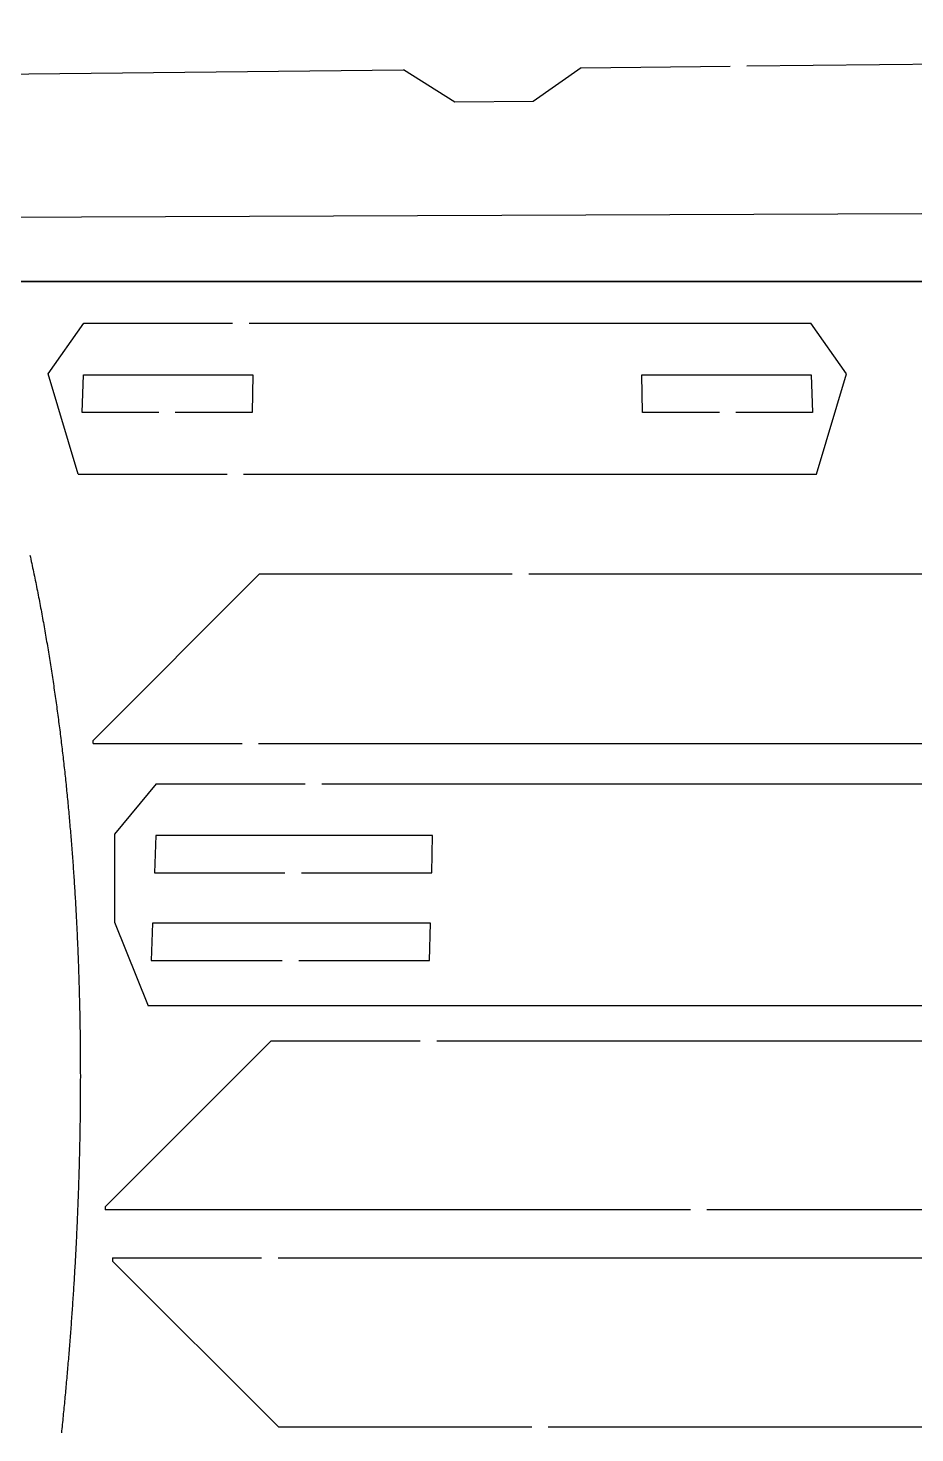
# Model space of a CAD drawing. Extents: x -513 to 387, y 75 to 375.
# Drawn here: x -419.7 to -366.1, y 205.7 to 290.6 of the extents above; entities that cross this region are included whole.
import ezdxf

# ---------------------------------------------------------------- set-up
doc = ezdxf.new("R2010")
doc.units = 0
doc.layers.get('0').update_dxf_attribs({"linetype": 'CONTINUOUS'})
doc.layers.add('CADRE', color=1, linetype='CONTINUOUS')

msp = doc.modelspace()

# ---------------------------------------------------------------- linework, layer by layer
for p, q in [((-376.313, 288.297), (-307.317, 289.048)), ((-447.158, 287.526), (-397.045, 288.072)), ((-393.949, 286.107), (-397.045, 288.072)), ((-386.312, 288.189), (-389.22, 286.158)), ((-386.312, 288.189), (-377.313, 288.287)), ((-389.22, 286.158), (-393.949, 286.107)), ((-365.736, 279.361), (-434.736, 279.082)), ((-418.518, 269.692), (-416.375, 272.742)), ((-416.375, 272.742), (-407.375, 272.742)), ((-406.375, 272.742), (-372.43, 272.742)), ((-370.287, 269.692), (-372.43, 272.742)), ((-416.715, 263.622), (-418.518, 269.692)), ((-416.477, 267.36), (-416.395, 269.622)), ((-416.395, 269.622), (-406.149, 269.622)), ((-406.149, 269.622), (-406.205, 267.36)), ((-382.6, 267.36), (-382.656, 269.622)), ((-382.656, 269.622), (-372.41, 269.622)), ((-372.41, 269.622), (-372.328, 267.36)), ((-372.09, 263.622), (-370.287, 269.692)), ((-411.841, 267.36), (-416.477, 267.36)), ((-406.205, 267.36), (-410.841, 267.36)), ((-377.964, 267.36), (-382.6, 267.36)), ((-372.328, 267.36), (-376.964, 267.36)), ((-416.715, 263.622), (-407.715, 263.622)), ((-406.715, 263.622), (-372.09, 263.622)), ((-405.768, 257.571), (-415.803, 247.536)), ((-390.481, 257.571), (-405.768, 257.571)), ((-320.481, 257.571), (-389.481, 257.571)), ((-415.803, 247.349), (-415.803, 247.536)), ((-415.803, 247.349), (-406.803, 247.349)), ((-405.803, 247.349), (-336.803, 247.349)), ((-411.994, 244.903), (-414.507, 241.865)), ((-411.994, 244.903), (-402.994, 244.903)), ((-401.994, 244.903), (-327.115, 244.903)), ((-414.507, 241.865), (-414.507, 236.543)), ((-412.017, 241.783), (-412.099, 239.522)), ((-395.291, 241.783), (-412.017, 241.783)), ((-395.347, 239.522), (-395.291, 241.783)), ((-412.099, 239.522), (-404.223, 239.522)), ((-403.223, 239.522), (-395.347, 239.522)), ((-414.507, 236.543), (-412.488, 231.494)), ((-412.208, 236.494), (-412.29, 234.233)), ((-395.422, 236.494), (-412.208, 236.494)), ((-395.478, 234.233), (-395.422, 236.494)), ((-412.29, 234.233), (-404.384, 234.233)), ((-403.384, 234.233), (-395.478, 234.233)), ((-336.621, 231.494), (-412.488, 231.494)), ((-415.075, 219.347), (-405.04, 229.382)), ((-405.04, 229.382), (-396.04, 229.382)), ((-395.04, 229.382), (-326.04, 229.382)), ((-415.075, 219.347), (-415.075, 219.159)), ((-379.718, 219.159), (-415.075, 219.159)), ((-309.718, 219.159), (-378.718, 219.159)), ((-414.627, 216.253), (-414.627, 216.066)), ((-414.627, 216.253), (-405.627, 216.253)), ((-404.592, 206.031), (-414.627, 216.066)), ((-404.627, 216.253), (-335.627, 216.253)), ((-389.305, 206.031), (-404.592, 206.031)), ((-319.305, 206.031), (-388.305, 206.031))]:
    msp.add_line(p, q)
msp.add_polyline3d([(-419.625, 258.734, 0), (-419.598, 258.608, 0), (-419.57, 258.481, 0), (-419.543, 258.354, 0), (-419.515, 258.227, 0), (-419.488, 258.1, 0), (-419.461, 257.972, 0), (-419.435, 257.845, 0), (-419.408, 257.718, 0), (-419.381, 257.591, 0), (-419.355, 257.464, 0), (-419.329, 257.336, 0), (-419.303, 257.209, 0), (-419.277, 257.082, 0), (-419.251, 256.955, 0), (-419.226, 256.827, 0), (-419.2, 256.7, 0), (-419.175, 256.572, 0), (-419.15, 256.445, 0), (-419.125, 256.318, 0), (-419.1, 256.19, 0), (-419.075, 256.063, 0), (-419.051, 255.935, 0), (-419.027, 255.808, 0), (-419.002, 255.68, 0), (-418.978, 255.552, 0), (-418.954, 255.425, 0), (-418.931, 255.297, 0), (-418.907, 255.17, 0), (-418.883, 255.042, 0), (-418.86, 254.914, 0), (-418.837, 254.787, 0), (-418.814, 254.659, 0), (-418.791, 254.532, 0), (-418.768, 254.404, 0), (-418.746, 254.276, 0), (-418.723, 254.149, 0), (-418.701, 254.021, 0), (-418.679, 253.893, 0), (-418.657, 253.766, 0), (-418.635, 253.638, 0), (-418.613, 253.51, 0), (-418.591, 253.383, 0), (-418.57, 253.255, 0), (-418.549, 253.127, 0), (-418.527, 253, 0), (-418.506, 252.872, 0), (-418.486, 252.744, 0), (-418.465, 252.617, 0), (-418.444, 252.489, 0), (-418.424, 252.361, 0), (-418.403, 252.234, 0), (-418.383, 252.106, 0), (-418.363, 251.979, 0), (-418.343, 251.851, 0), (-418.323, 251.724, 0), (-418.304, 251.596, 0), (-418.284, 251.468, 0), (-418.265, 251.341, 0), (-418.245, 251.213, 0), (-418.226, 251.086, 0), (-418.207, 250.959, 0), (-418.188, 250.831, 0), (-418.17, 250.704, 0), (-418.151, 250.576, 0), (-418.133, 250.449, 0), (-418.114, 250.322, 0), (-418.096, 250.194, 0), (-418.078, 250.067, 0), (-418.06, 249.94, 0), (-418.042, 249.812, 0), (-418.025, 249.685, 0), (-418.007, 249.558, 0), (-417.99, 249.431, 0), (-417.973, 249.304, 0), (-417.955, 249.177, 0), (-417.938, 249.05, 0), (-417.921, 248.923, 0), (-417.905, 248.796, 0), (-417.888, 248.669, 0), (-417.872, 248.542, 0), (-417.855, 248.415, 0), (-417.839, 248.288, 0), (-417.823, 248.162, 0), (-417.807, 248.035, 0), (-417.791, 247.908, 0), (-417.775, 247.781, 0), (-417.759, 247.655, 0), (-417.744, 247.528, 0), (-417.729, 247.402, 0), (-417.713, 247.275, 0), (-417.698, 247.149, 0), (-417.683, 247.023, 0), (-417.668, 246.896, 0), (-417.653, 246.77, 0), (-417.639, 246.643, 0), (-417.624, 246.516, 0), (-417.61, 246.39, 0), (-417.595, 246.263, 0), (-417.581, 246.136, 0), (-417.567, 246.01, 0), (-417.553, 245.883, 0), (-417.539, 245.756, 0), (-417.525, 245.629, 0), (-417.511, 245.502, 0), (-417.498, 245.375, 0), (-417.484, 245.248, 0), (-417.471, 245.121, 0), (-417.458, 244.994, 0), (-417.444, 244.867, 0), (-417.431, 244.74, 0), (-417.418, 244.612, 0), (-417.405, 244.485, 0), (-417.393, 244.358, 0), (-417.38, 244.23, 0), (-417.367, 244.103, 0), (-417.355, 243.976, 0), (-417.343, 243.848, 0), (-417.33, 243.721, 0), (-417.318, 243.593, 0), (-417.306, 243.466, 0), (-417.294, 243.338, 0), (-417.283, 243.21, 0), (-417.271, 243.083, 0), (-417.259, 242.955, 0), (-417.248, 242.827, 0), (-417.236, 242.7, 0), (-417.225, 242.572, 0), (-417.214, 242.444, 0), (-417.203, 242.316, 0), (-417.192, 242.188, 0), (-417.181, 242.06, 0), (-417.17, 241.932, 0), (-417.16, 241.804, 0), (-417.149, 241.676, 0), (-417.139, 241.548, 0), (-417.128, 241.42, 0), (-417.118, 241.292, 0), (-417.108, 241.164, 0), (-417.098, 241.036, 0), (-417.088, 240.908, 0), (-417.078, 240.78, 0), (-417.068, 240.652, 0), (-417.059, 240.523, 0), (-417.049, 240.395, 0), (-417.04, 240.267, 0), (-417.03, 240.139, 0), (-417.021, 240.01, 0), (-417.012, 239.882, 0), (-417.003, 239.754, 0), (-416.994, 239.625, 0), (-416.985, 239.497, 0), (-416.976, 239.369, 0), (-416.968, 239.24, 0), (-416.959, 239.112, 0), (-416.951, 238.983, 0), (-416.942, 238.855, 0), (-416.934, 238.726, 0), (-416.926, 238.598, 0), (-416.918, 238.469, 0), (-416.91, 238.341, 0), (-416.902, 238.212, 0), (-416.895, 238.084, 0), (-416.887, 237.955, 0), (-416.879, 237.827, 0), (-416.872, 237.698, 0), (-416.865, 237.569, 0), (-416.857, 237.441, 0), (-416.85, 237.312, 0), (-416.843, 237.184, 0), (-416.836, 237.055, 0), (-416.829, 236.926, 0), (-416.822, 236.798, 0), (-416.816, 236.669, 0), (-416.809, 236.54, 0), (-416.803, 236.412, 0), (-416.796, 236.283, 0), (-416.79, 236.154, 0), (-416.784, 236.026, 0), (-416.778, 235.897, 0), (-416.772, 235.768, 0), (-416.766, 235.64, 0), (-416.76, 235.511, 0), (-416.754, 235.382, 0), (-416.749, 235.253, 0), (-416.743, 235.125, 0), (-416.738, 234.996, 0), (-416.732, 234.867, 0), (-416.727, 234.739, 0), (-416.722, 234.61, 0), (-416.717, 234.481, 0), (-416.712, 234.353, 0), (-416.707, 234.224, 0), (-416.702, 234.095, 0), (-416.698, 233.966, 0), (-416.693, 233.838, 0), (-416.689, 233.709, 0), (-416.684, 233.58, 0), (-416.68, 233.452, 0), (-416.676, 233.323, 0), (-416.672, 233.194, 0), (-416.668, 233.066, 0), (-416.664, 232.937, 0), (-416.66, 232.808, 0), (-416.656, 232.68, 0), (-416.652, 232.551, 0), (-416.649, 232.423, 0), (-416.645, 232.294, 0), (-416.642, 232.165, 0), (-416.639, 232.037, 0), (-416.635, 231.908, 0), (-416.632, 231.78, 0), (-416.629, 231.651, 0), (-416.626, 231.523, 0), (-416.623, 231.394, 0), (-416.621, 231.265, 0), (-416.618, 231.137, 0), (-416.615, 231.009, 0), (-416.613, 230.88, 0), (-416.61, 230.752, 0), (-416.608, 230.623, 0), (-416.606, 230.495, 0), (-416.604, 230.366, 0), (-416.602, 230.238, 0), (-416.6, 230.11, 0), (-416.598, 229.981, 0), (-416.596, 229.853, 0), (-416.594, 229.725, 0), (-416.593, 229.596, 0), (-416.591, 229.468, 0), (-416.59, 229.34, 0), (-416.588, 229.212, 0), (-416.587, 229.083, 0), (-416.586, 228.955, 0), (-416.585, 228.827, 0), (-416.584, 228.699, 0), (-416.583, 228.571, 0), (-416.582, 228.443, 0), (-416.581, 228.315, 0), (-416.581, 228.187, 0), (-416.58, 228.059, 0), (-416.58, 227.931, 0), (-416.579, 227.803, 0), (-416.579, 227.675, 0), (-416.579, 227.547, 0), (-416.579, 227.419, 0), (-416.578, 227.291, 0), (-416.578, 227.164, 0), (-416.579, 227.036, 0), (-416.579, 226.908, 0), (-416.579, 226.78, 0), (-416.579, 226.653, 0), (-416.58, 226.525, 0), (-416.58, 226.397, 0), (-416.581, 226.27, 0), (-416.582, 226.142, 0), (-416.582, 226.015, 0), (-416.583, 225.887, 0), (-416.584, 225.76, 0), (-416.585, 225.633, 0), (-416.586, 225.505, 0), (-416.587, 225.378, 0), (-416.589, 225.25, 0), (-416.59, 225.123, 0), (-416.591, 224.995, 0), (-416.593, 224.868, 0), (-416.595, 224.74, 0), (-416.596, 224.613, 0), (-416.598, 224.485, 0), (-416.6, 224.357, 0), (-416.602, 224.23, 0), (-416.604, 224.102, 0), (-416.606, 223.974, 0), (-416.608, 223.847, 0), (-416.61, 223.719, 0), (-416.613, 223.591, 0), (-416.615, 223.464, 0), (-416.617, 223.336, 0), (-416.62, 223.208, 0), (-416.623, 223.08, 0), (-416.625, 222.953, 0), (-416.628, 222.825, 0), (-416.631, 222.697, 0), (-416.634, 222.569, 0), (-416.637, 222.441, 0), (-416.64, 222.313, 0), (-416.644, 222.185, 0), (-416.647, 222.058, 0), (-416.65, 221.93, 0), (-416.654, 221.802, 0), (-416.657, 221.674, 0), (-416.661, 221.546, 0), (-416.665, 221.418, 0), (-416.668, 221.29, 0), (-416.672, 221.162, 0), (-416.676, 221.034, 0), (-416.68, 220.906, 0), (-416.684, 220.778, 0), (-416.689, 220.65, 0), (-416.693, 220.522, 0), (-416.697, 220.394, 0), (-416.702, 220.266, 0), (-416.706, 220.137, 0), (-416.711, 220.009, 0), (-416.715, 219.881, 0), (-416.72, 219.753, 0), (-416.725, 219.625, 0), (-416.73, 219.497, 0), (-416.735, 219.369, 0), (-416.74, 219.241, 0), (-416.745, 219.113, 0), (-416.751, 218.984, 0), (-416.756, 218.856, 0), (-416.761, 218.728, 0), (-416.767, 218.6, 0), (-416.772, 218.472, 0), (-416.778, 218.344, 0), (-416.784, 218.215, 0), (-416.789, 218.087, 0), (-416.795, 217.959, 0), (-416.801, 217.831, 0), (-416.807, 217.703, 0), (-416.813, 217.574, 0), (-416.82, 217.446, 0), (-416.826, 217.318, 0), (-416.832, 217.19, 0), (-416.839, 217.062, 0), (-416.845, 216.933, 0), (-416.852, 216.805, 0), (-416.858, 216.677, 0), (-416.865, 216.549, 0), (-416.872, 216.42, 0), (-416.879, 216.292, 0), (-416.886, 216.164, 0), (-416.893, 216.036, 0), (-416.9, 215.908, 0), (-416.907, 215.779, 0), (-416.915, 215.651, 0), (-416.922, 215.523, 0), (-416.93, 215.395, 0), (-416.937, 215.266, 0), (-416.945, 215.138, 0), (-416.952, 215.01, 0), (-416.96, 214.882, 0), (-416.968, 214.754, 0), (-416.976, 214.625, 0), (-416.984, 214.497, 0), (-416.992, 214.369, 0), (-417, 214.241, 0), (-417.009, 214.113, 0), (-417.017, 213.984, 0), (-417.025, 213.856, 0), (-417.034, 213.728, 0), (-417.042, 213.6, 0), (-417.051, 213.472, 0), (-417.06, 213.344, 0), (-417.068, 213.215, 0), (-417.077, 213.087, 0), (-417.086, 212.959, 0), (-417.095, 212.831, 0), (-417.104, 212.703, 0), (-417.114, 212.575, 0), (-417.123, 212.447, 0), (-417.132, 212.319, 0), (-417.142, 212.19, 0), (-417.151, 212.062, 0), (-417.161, 211.934, 0), (-417.17, 211.806, 0), (-417.18, 211.678, 0), (-417.19, 211.55, 0), (-417.2, 211.422, 0), (-417.21, 211.294, 0), (-417.22, 211.166, 0), (-417.23, 211.038, 0), (-417.24, 210.91, 0), (-417.25, 210.782, 0), (-417.261, 210.654, 0), (-417.271, 210.526, 0), (-417.281, 210.398, 0), (-417.292, 210.27, 0), (-417.303, 210.142, 0), (-417.313, 210.015, 0), (-417.324, 209.887, 0), (-417.335, 209.759, 0), (-417.346, 209.631, 0), (-417.357, 209.503, 0), (-417.368, 209.375, 0), (-417.379, 209.248, 0), (-417.391, 209.12, 0), (-417.402, 208.992, 0), (-417.413, 208.864, 0), (-417.425, 208.736, 0), (-417.436, 208.609, 0), (-417.448, 208.481, 0), (-417.46, 208.353, 0), (-417.472, 208.226, 0), (-417.483, 208.098, 0), (-417.495, 207.97, 0), (-417.507, 207.843, 0), (-417.519, 207.715, 0), (-417.532, 207.588, 0), (-417.544, 207.46, 0), (-417.556, 207.333, 0), (-417.569, 207.205, 0), (-417.581, 207.078, 0), (-417.594, 206.95, 0), (-417.606, 206.823, 0), (-417.619, 206.695, 0), (-417.632, 206.568, 0), (-417.645, 206.44, 0), (-417.658, 206.313, 0), (-417.67, 206.186, 0), (-417.684, 206.058, 0), (-417.697, 205.931, 0), (-417.71, 205.804, 0), (-417.723, 205.677, 0)])
at = {"layer": 'CADRE', "linetype": 'CONTINUOUS'}
for points in [[(-512.815, 275.265), (387.185, 275.265), (387.185, 375.265), (-512.815, 375.265)], [(-512.815, 175.265), (387.185, 175.265), (387.185, 275.265), (-512.815, 275.265)]]:
    msp.add_lwpolyline(points, close=True, dxfattribs=at)

doc.saveas('drawing.dxf')
